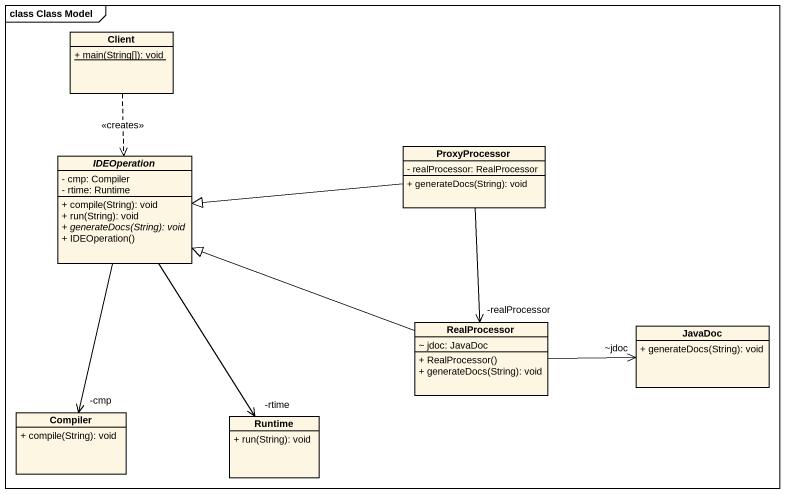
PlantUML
@startuml
mainframe class Class Model
hide circle
hide empty members
skinparam classAttributeIconSize 0
class Client {
  {static} + main(String[]): void
}
class ProxyProcessor {
  - realProcessor: RealProcessor
  + generateDocs(String): void
}
abstract class IDEOperation {
  - cmp: Compiler
  - rtime: Runtime
  + compile(String): void
  + run(String): void
  {abstract} + generateDocs(String): void
  + IDEOperation()
}
class RealProcessor {
  ~ jdoc: JavaDoc
  + RealProcessor()
  + generateDocs(String): void
}
class JavaDoc {
  + generateDocs(String): void
}
class Compiler {
  + compile(String): void
}
class Runtime {
  + run(String): void
}
Client ..> IDEOperation : <<creates>>
ProxyProcessor -left-|> IDEOperation
ProxyProcessor --> "-realProcessor" RealProcessor
IDEOperation --> "-cmp" Compiler
IDEOperation --> "-rtime" Runtime
RealProcessor -left-|> IDEOperation
RealProcessor -right-> "~jdoc" JavaDoc
@enduml
